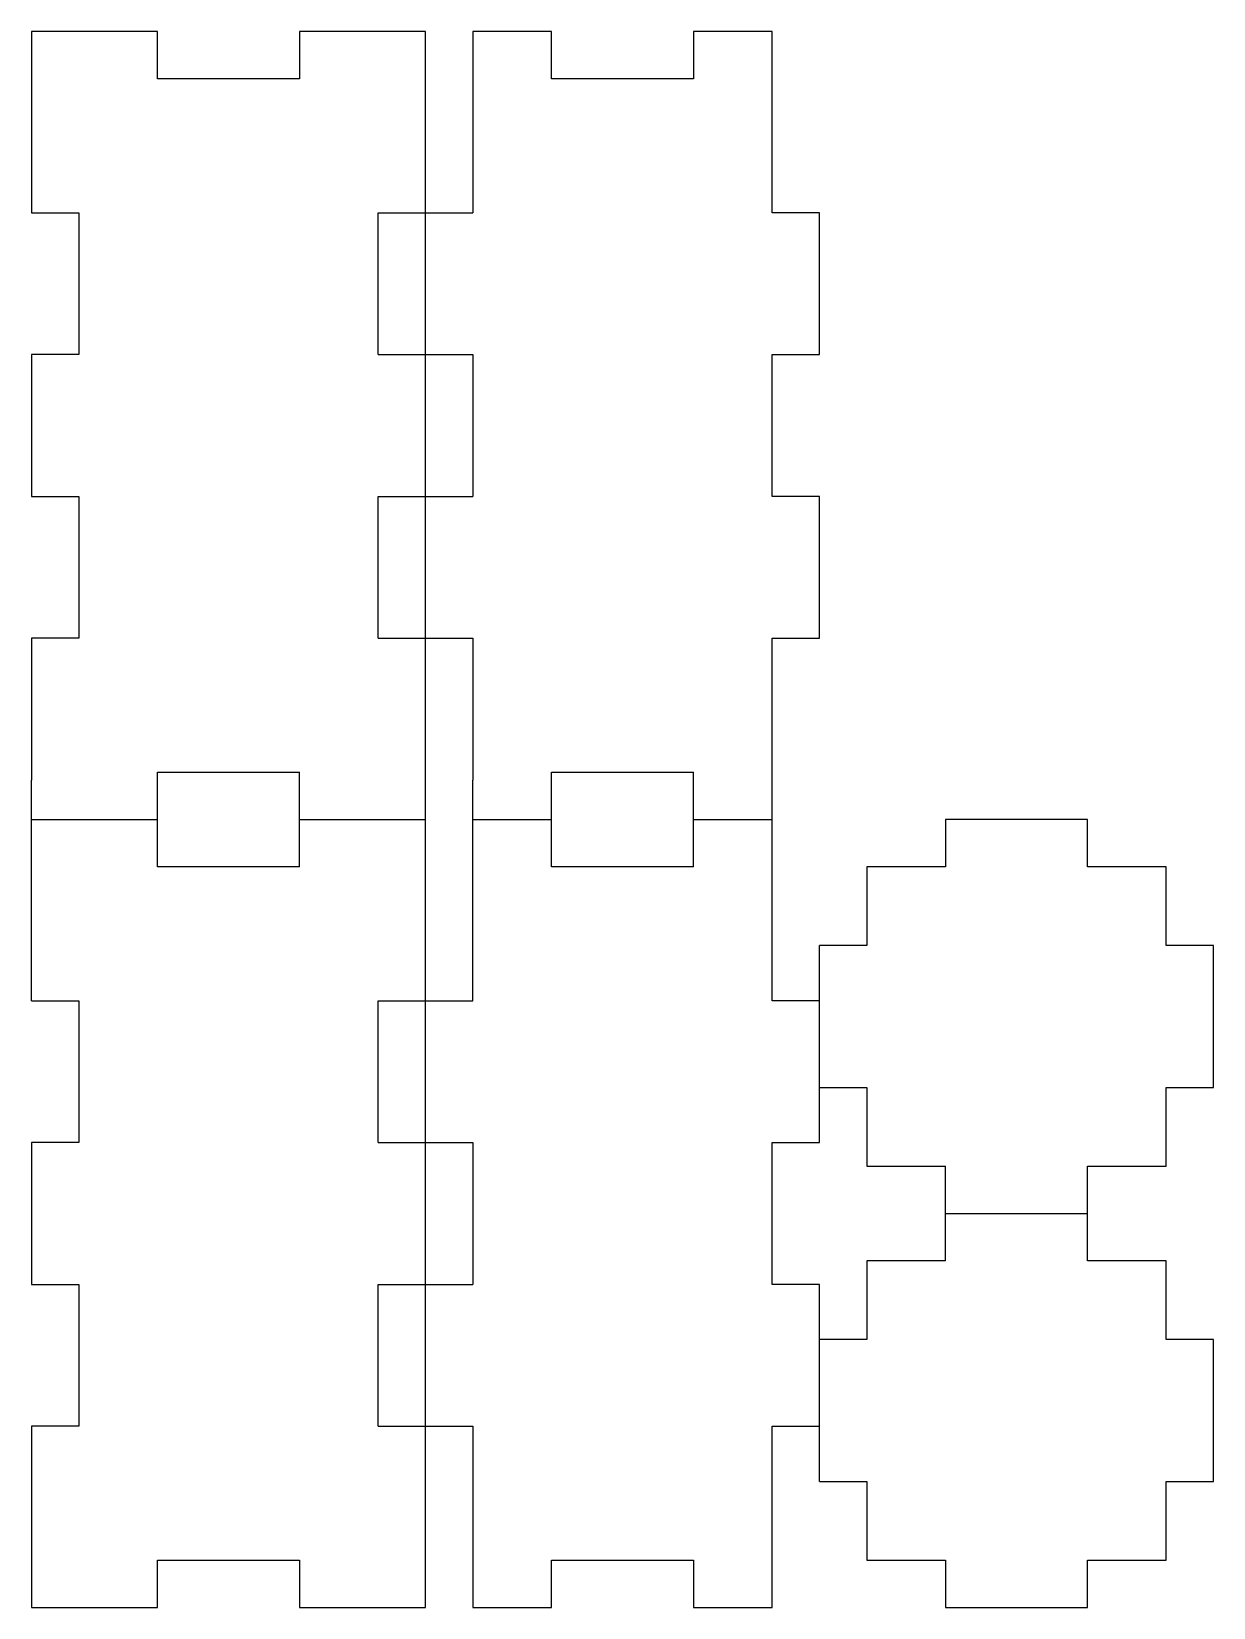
# Model space of a CAD drawing. Header units: millimetres. Extents: x 0 to 75, y 0 to 100.
import ezdxf

# ---------------------------------------------------------------- set-up
doc = ezdxf.new("R2010")
doc.units = ezdxf.units.MM

msp = doc.modelspace()

# ---------------------------------------------------------------- linework, layer by layer
at = {"layer": 'back_outsideCutPath'}
for p, q in [((0, 100), (0, 88.5)), ((8, 100), (0, 100)), ((8, 97), (8, 100)), ((25, 100), (17, 100)), ((17, 100), (17, 97)), ((25, 97.5), (25, 100)), ((17, 97), (8, 97)), ((25, 88.5), (25, 97.5)), ((0, 88.5), (3, 88.5)), ((3, 88.5), (3, 79.5)), ((22, 79.5), (22, 88.5)), ((22, 88.5), (28, 88.5)), ((25, 70.5), (25, 88.5)), ((3, 79.5), (0, 79.5)), ((0, 79.5), (0, 70.5)), ((22, 79.5), (28, 79.5)), ((0, 70.5), (3, 70.5)), ((3, 70.5), (3, 61.5)), ((22, 61.5), (22, 70.5)), ((22, 70.5), (28, 70.5)), ((3, 61.5), (0, 61.5)), ((0, 61.5), (0, 52.5)), ((22, 61.5), (28, 61.5)), ((8, 53), (17, 53))]:
    msp.add_line(p, q, dxfattribs=at)
at = {"layer": 'bottom_outsideCutPath'}
for p, q in [((67, 50), (58, 50)), ((58, 50), (58, 47)), ((67, 47), (67, 50)), ((53, 47), (53, 42)), ((58, 47), (53, 47)), ((72, 47), (67, 47)), ((72, 42), (72, 47)), ((53, 42), (50, 42)), ((75, 42), (72, 42)), ((75, 33), (75, 42)), ((50, 33), (53, 33)), ((53, 33), (53, 28)), ((72, 28), (72, 33)), ((72, 33), (75, 33)), ((53, 28), (58, 28)), ((67, 28), (72, 28))]:
    msp.add_line(p, q, dxfattribs=at)
at = {"layer": 'front_outsideCutPath'}
for p, q in [((25, 47.5), (25, 70.5)), ((8, 47), (8, 53)), ((17, 47), (17, 53)), ((0, 38.5), (0, 52.5)), ((0, 50), (8, 50)), ((17, 50), (25, 50)), ((17, 47), (8, 47)), ((25, 38.5), (25, 47.5)), ((0, 38.5), (3, 38.5)), ((3, 38.5), (3, 29.5)), ((22, 29.5), (22, 38.5)), ((22, 38.5), (28, 38.5)), ((25, 20.5), (25, 38.5)), ((3, 29.5), (0, 29.5)), ((0, 29.5), (0, 20.5)), ((22, 29.5), (28, 29.5)), ((0, 20.5), (3, 20.5)), ((3, 20.5), (3, 11.5)), ((22, 11.5), (22, 20.5)), ((22, 20.5), (28, 20.5)), ((25, 0), (25, 20.5)), ((3, 11.5), (0, 11.5)), ((0, 11.5), (0, 2.5)), ((22, 11.5), (28, 11.5)), ((8, 0), (8, 3)), ((8, 3), (17, 3)), ((17, 3), (17, 0)), ((0, 2.5), (0, 0)), ((0, 0), (8, 0)), ((17, 0), (25, 0))]:
    msp.add_line(p, q, dxfattribs=at)
at = {"layer": 'left_outsideCutPath'}
for p, q in [((47, 47.5), (47, 61.5)), ((33, 47), (33, 53)), ((42, 47), (42, 53)), ((28, 38.5), (28, 52.5)), ((28, 50), (33, 50)), ((42, 50), (47, 50)), ((42, 47), (33, 47)), ((47, 38.5), (47, 47.5)), ((50, 29.5), (50, 42)), ((50, 38.5), (47, 38.5)), ((28, 29.5), (28, 20.5)), ((47, 20.5), (47, 29.5)), ((47, 29.5), (50, 29.5)), ((50, 20.5), (47, 20.5)), ((50, 8), (50, 20.5)), ((28, 11.5), (28, 2.5)), ((47, 0), (47, 11.5)), ((47, 11.5), (50, 11.5)), ((33, 0), (33, 3)), ((33, 3), (42, 3)), ((42, 3), (42, 0)), ((28, 2.5), (28, 0)), ((28, 0), (33, 0)), ((42, 0), (47, 0))]:
    msp.add_line(p, q, dxfattribs=at)
at = {"layer": 'right_outsideCutPath'}
for p, q in [((28, 100), (28, 88.5)), ((33, 100), (28, 100)), ((33, 97), (33, 100)), ((47, 100), (42, 100)), ((42, 100), (42, 97)), ((47, 97.5), (47, 100)), ((42, 97), (33, 97)), ((47, 88.5), (47, 97.5)), ((50, 88.5), (47, 88.5)), ((50, 79.5), (50, 88.5)), ((28, 79.5), (28, 70.5)), ((47, 70.5), (47, 79.5)), ((47, 79.5), (50, 79.5)), ((50, 70.5), (47, 70.5)), ((50, 61.5), (50, 70.5)), ((28, 61.5), (28, 52.5)), ((47, 61.5), (50, 61.5)), ((33, 53), (42, 53))]:
    msp.add_line(p, q, dxfattribs=at)
at = {"layer": 'top_outsideCutPath'}
for p, q in [((58, 22), (58, 28)), ((67, 22), (67, 28)), ((58, 25), (67, 25)), ((53, 22), (53, 17)), ((58, 22), (53, 22)), ((72, 22), (67, 22)), ((72, 17), (72, 22)), ((53, 17), (50, 17)), ((75, 17), (72, 17)), ((75, 8), (75, 17)), ((50, 8), (53, 8)), ((53, 8), (53, 3)), ((72, 3), (72, 8)), ((72, 8), (75, 8)), ((53, 3), (58, 3)), ((58, 3), (58, 0)), ((67, 0), (67, 3)), ((67, 3), (72, 3)), ((58, 0), (67, 0))]:
    msp.add_line(p, q, dxfattribs=at)

doc.saveas('drawing.dxf')
